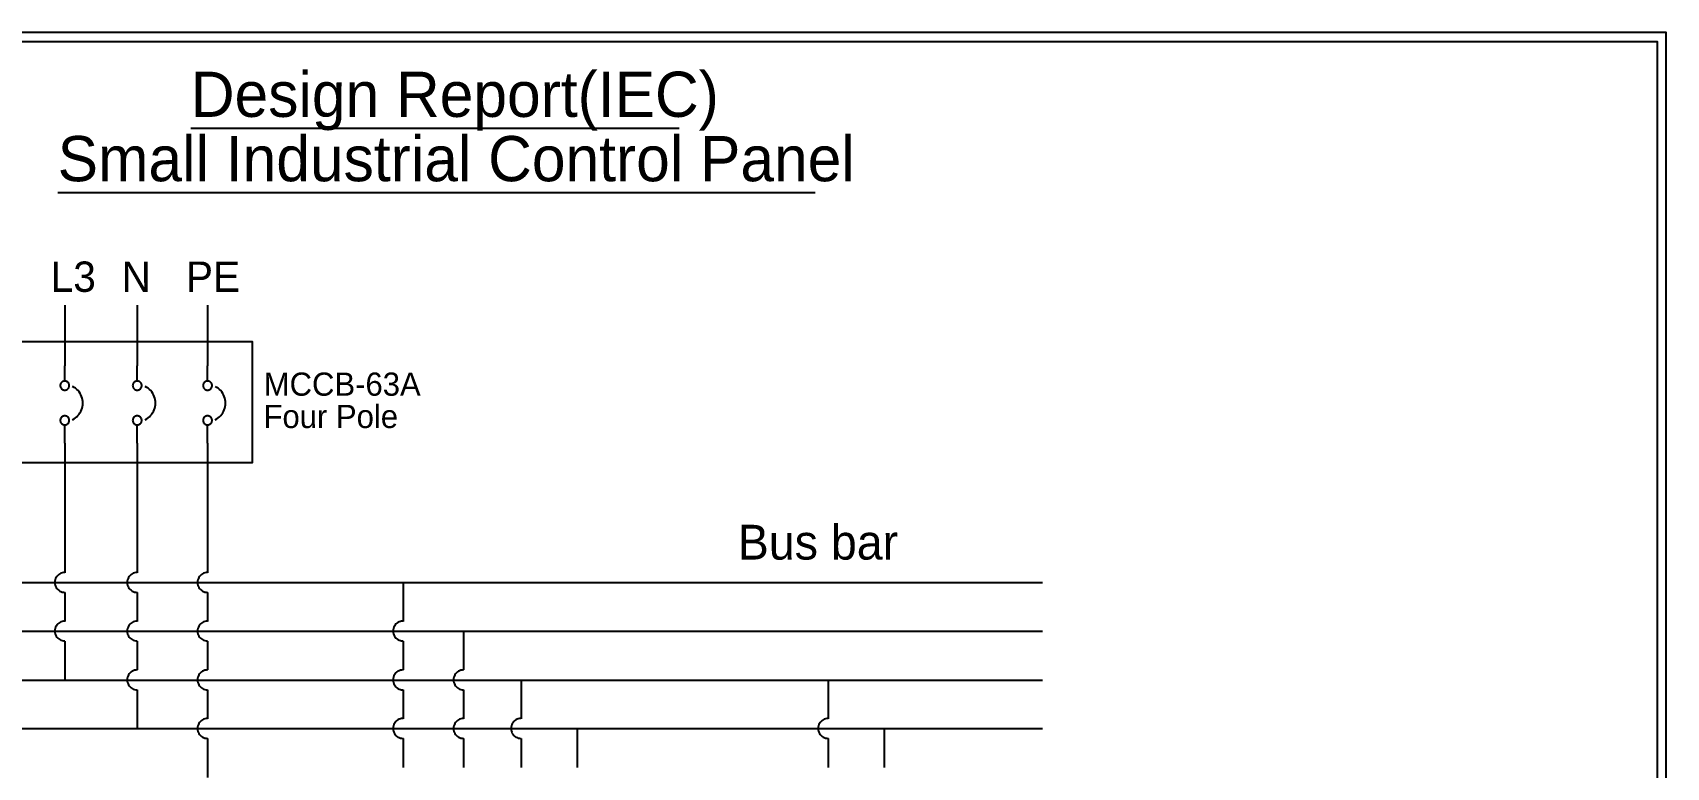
# Model space of a CAD drawing. Header units: millimetres. Extents: x 7 to 1198, y 4 to 838.
# Drawn here: x 428 to 1186, y 496 to 838 of the extents above; entities that cross this region are included whole.
import ezdxf

# ---------------------------------------------------------------- set-up
doc = ezdxf.new("R2010")
doc.units = ezdxf.units.MM
for name, color, linetype in [('Boites', 7, 'Continuous'), ('Bordure', 7, 'Continuous'), ('Disjoncteurs', 7, 'Continuous'), ('Divers', 7, 'Continuous'), ('Jeu_de_barres', 7, 'Continuous'), ('Neutre', 7, 'Continuous'), ('Phase_L1', 7, 'Continuous'), ('Phase_L2', 7, 'Continuous'), ('Phase_L3', 7, 'Continuous'), ('Tableau_principal', 7, 'Continuous'), ('Terre_PE', 7, 'Continuous'), ('Textes', 7, 'Continuous')]:
    doc.layers.add(name, color=color, linetype=linetype)

msp = doc.modelspace()

# ---------------------------------------------------------------- linework, layer by layer
at = {"layer": 'Boites', "true_color": 0x545454}
for points in [[(6.72, 837.6), (6.72, 3.84), (1185.96, 3.84), (1185.96, 837.6)], [(10.8, 833.4), (10.8, 8.04), (1181.88, 8.04), (1181.88, 833.4)]]:
    msp.add_lwpolyline(points, close=True, dxfattribs=at)
at = {"layer": 'Bordure', "true_color": 0x00ff00}
for p, q in [((509.04, 577.68), (509.04, 564.24)), ((509.04, 555), (509.04, 541.68)), ((509.04, 532.44), (509.04, 519)), ((509.04, 509.76), (509.04, 491.76))]:
    msp.add_line(p, q, dxfattribs=at)
for points in [[(508.98, 586.92), (508.35, 586.88), (507.75, 586.75), (507.18, 586.56), (506.65, 586.29), (506.16, 585.96), (505.71, 585.57), (505.32, 585.12), (504.99, 584.63), (504.72, 584.1), (504.53, 583.53), (504.4, 582.93), (504.36, 582.3)], [(504.36, 582.3), (504.4, 581.67), (504.53, 581.07), (504.72, 580.5), (504.99, 579.97), (505.32, 579.48), (505.71, 579.03), (506.16, 578.64), (506.65, 578.31), (507.18, 578.04), (507.75, 577.85), (508.35, 577.72), (508.98, 577.68)], [(508.98, 564.36), (508.35, 564.32), (507.75, 564.19), (507.18, 564), (506.65, 563.73), (506.16, 563.4), (505.71, 563.01), (505.32, 562.56), (504.99, 562.07), (504.72, 561.54), (504.53, 560.97), (504.4, 560.37), (504.36, 559.74)], [(504.36, 559.74), (504.4, 559.11), (504.53, 558.51), (504.72, 557.94), (504.99, 557.41), (505.32, 556.92), (505.71, 556.47), (506.16, 556.08), (506.65, 555.75), (507.18, 555.48), (507.75, 555.29), (508.35, 555.16), (508.98, 555.12)], [(508.98, 541.68), (508.35, 541.64), (507.75, 541.51), (507.18, 541.32), (506.65, 541.05), (506.16, 540.72), (505.71, 540.33), (505.32, 539.88), (504.99, 539.39), (504.72, 538.86), (504.53, 538.29), (504.4, 537.69), (504.36, 537.06)], [(504.36, 537.06), (504.4, 536.43), (504.53, 535.83), (504.72, 535.26), (504.99, 534.73), (505.32, 534.24), (505.71, 533.79), (506.16, 533.4), (506.65, 533.07), (507.18, 532.8), (507.75, 532.61), (508.35, 532.48), (508.98, 532.44)], [(508.98, 519.12), (508.35, 519.08), (507.75, 518.95), (507.18, 518.76), (506.65, 518.49), (506.16, 518.16), (505.71, 517.77), (505.32, 517.32), (504.99, 516.83), (504.72, 516.3), (504.53, 515.73), (504.4, 515.13), (504.36, 514.5)], [(504.36, 514.5), (504.4, 513.87), (504.53, 513.27), (504.72, 512.7), (504.99, 512.17), (505.32, 511.68), (505.71, 511.23), (506.16, 510.84), (506.65, 510.51), (507.18, 510.24), (507.75, 510.05), (508.35, 509.92), (508.98, 509.88)]]:
    msp.add_lwpolyline(points, dxfattribs=at)
at = {"layer": 'Disjoncteurs', "true_color": 0xcd6928}
for p, q in [((442.8, 675.72), (442.8, 682.92)), ((476.4, 675.72), (476.4, 682.92)), ((509.04, 675.72), (509.04, 682.92)), ((442.8, 647.04), (442.8, 655.32)), ((476.4, 647.04), (476.4, 655.32)), ((509.04, 647.04), (509.04, 655.32))]:
    msp.add_line(p, q, dxfattribs=at)
at = {"layer": 'Disjoncteurs', "true_color": 0xff3f00}
for points in [[(442.74, 675.84), (442.46, 675.82), (442.18, 675.76), (441.92, 675.67), (441.68, 675.55), (441.46, 675.4), (441.26, 675.22), (441.08, 675.02), (440.93, 674.8), (440.81, 674.56), (440.71, 674.3), (440.66, 674.02), (440.64, 673.74)], [(442.74, 675.84), (442.46, 675.82), (442.18, 675.76), (441.92, 675.67), (441.68, 675.55), (441.46, 675.4), (441.26, 675.22), (441.08, 675.02), (440.93, 674.8), (440.81, 674.56), (440.71, 674.3), (440.66, 674.02), (440.64, 673.74)], [(444.84, 673.74), (444.82, 674.02), (444.76, 674.3), (444.67, 674.56), (444.55, 674.8), (444.4, 675.02), (444.22, 675.22), (444.02, 675.4), (443.8, 675.55), (443.56, 675.67), (443.3, 675.76), (443.02, 675.82), (442.74, 675.84)], [(444.84, 673.74), (444.82, 674.02), (444.76, 674.3), (444.67, 674.56), (444.55, 674.8), (444.4, 675.02), (444.22, 675.22), (444.02, 675.4), (443.8, 675.55), (443.56, 675.67), (443.3, 675.76), (443.02, 675.82), (442.74, 675.84)], [(476.34, 675.84), (476.06, 675.82), (475.78, 675.76), (475.52, 675.67), (475.28, 675.55), (475.06, 675.4), (474.86, 675.22), (474.68, 675.02), (474.53, 674.8), (474.41, 674.56), (474.32, 674.3), (474.26, 674.02), (474.24, 673.74)], [(476.34, 675.84), (476.06, 675.82), (475.78, 675.76), (475.52, 675.67), (475.28, 675.55), (475.06, 675.4), (474.86, 675.22), (474.68, 675.02), (474.53, 674.8), (474.41, 674.56), (474.32, 674.3), (474.26, 674.02), (474.24, 673.74)], [(478.44, 673.74), (478.42, 674.02), (478.37, 674.3), (478.28, 674.56), (478.15, 674.8), (478, 675.02), (477.82, 675.22), (477.62, 675.4), (477.4, 675.55), (477.16, 675.67), (476.9, 675.76), (476.62, 675.82), (476.34, 675.84)], [(478.44, 673.74), (478.42, 674.02), (478.37, 674.3), (478.28, 674.56), (478.15, 674.8), (478, 675.02), (477.82, 675.22), (477.62, 675.4), (477.4, 675.55), (477.16, 675.67), (476.9, 675.76), (476.62, 675.82), (476.34, 675.84)], [(508.98, 675.84), (508.7, 675.82), (508.42, 675.76), (508.16, 675.67), (507.92, 675.55), (507.7, 675.4), (507.5, 675.22), (507.32, 675.02), (507.17, 674.8), (507.05, 674.56), (506.96, 674.3), (506.9, 674.02), (506.88, 673.74)], [(508.98, 675.84), (508.7, 675.82), (508.42, 675.76), (508.16, 675.67), (507.92, 675.55), (507.7, 675.4), (507.5, 675.22), (507.32, 675.02), (507.17, 674.8), (507.05, 674.56), (506.96, 674.3), (506.9, 674.02), (506.88, 673.74)], [(511.08, 673.74), (511.06, 674.02), (511.01, 674.3), (510.92, 674.56), (510.79, 674.8), (510.64, 675.02), (510.46, 675.22), (510.26, 675.4), (510.04, 675.55), (509.8, 675.67), (509.54, 675.76), (509.26, 675.82), (508.98, 675.84)], [(511.08, 673.74), (511.06, 674.02), (511.01, 674.3), (510.92, 674.56), (510.79, 674.8), (510.64, 675.02), (510.46, 675.22), (510.26, 675.4), (510.04, 675.55), (509.8, 675.67), (509.54, 675.76), (509.26, 675.82), (508.98, 675.84)], [(440.64, 673.74), (440.66, 673.46), (440.71, 673.18), (440.81, 672.92), (440.93, 672.68), (441.08, 672.46), (441.26, 672.26), (441.46, 672.08), (441.68, 671.93), (441.92, 671.81), (442.18, 671.72), (442.46, 671.66), (442.74, 671.64)], [(440.64, 673.74), (440.66, 673.46), (440.71, 673.18), (440.81, 672.92), (440.93, 672.68), (441.08, 672.46), (441.26, 672.26), (441.46, 672.08), (441.68, 671.93), (441.92, 671.81), (442.18, 671.72), (442.46, 671.66), (442.74, 671.64)], [(442.74, 671.64), (443.02, 671.66), (443.3, 671.72), (443.56, 671.81), (443.8, 671.93), (444.02, 672.08), (444.22, 672.26), (444.4, 672.46), (444.55, 672.68), (444.67, 672.92), (444.76, 673.18), (444.82, 673.46), (444.84, 673.74)], [(442.74, 671.64), (443.02, 671.66), (443.3, 671.72), (443.56, 671.81), (443.8, 671.93), (444.02, 672.08), (444.22, 672.26), (444.4, 672.46), (444.55, 672.68), (444.67, 672.92), (444.76, 673.18), (444.82, 673.46), (444.84, 673.74)], [(451.08, 665.55), (451.04, 666.36), (450.94, 667.16), (450.76, 667.93), (450.51, 668.68), (450.2, 669.4), (449.82, 670.09), (449.38, 670.74), (448.89, 671.36), (448.34, 671.92), (447.73, 672.44), (447.08, 672.9), (446.38, 673.31)], [(474.24, 673.74), (474.26, 673.46), (474.32, 673.18), (474.41, 672.92), (474.53, 672.68), (474.68, 672.46), (474.86, 672.26), (475.06, 672.08), (475.28, 671.93), (475.52, 671.81), (475.78, 671.72), (476.06, 671.66), (476.34, 671.64)], [(474.24, 673.74), (474.26, 673.46), (474.32, 673.18), (474.41, 672.92), (474.53, 672.68), (474.68, 672.46), (474.86, 672.26), (475.06, 672.08), (475.28, 671.93), (475.52, 671.81), (475.78, 671.72), (476.06, 671.66), (476.34, 671.64)], [(476.34, 671.64), (476.62, 671.66), (476.9, 671.72), (477.16, 671.81), (477.4, 671.93), (477.62, 672.08), (477.82, 672.26), (478, 672.46), (478.15, 672.68), (478.28, 672.92), (478.37, 673.18), (478.42, 673.46), (478.44, 673.74)], [(476.34, 671.64), (476.62, 671.66), (476.9, 671.72), (477.16, 671.81), (477.4, 671.93), (477.62, 672.08), (477.82, 672.26), (478, 672.46), (478.15, 672.68), (478.28, 672.92), (478.37, 673.18), (478.42, 673.46), (478.44, 673.74)], [(484.8, 665.55), (484.76, 666.36), (484.66, 667.16), (484.48, 667.93), (484.23, 668.68), (483.92, 669.4), (483.54, 670.09), (483.1, 670.74), (482.61, 671.36), (482.06, 671.92), (481.45, 672.44), (480.8, 672.9), (480.1, 673.31)], [(506.88, 673.74), (506.9, 673.46), (506.96, 673.18), (507.05, 672.92), (507.17, 672.68), (507.32, 672.46), (507.5, 672.26), (507.7, 672.08), (507.92, 671.93), (508.16, 671.81), (508.42, 671.72), (508.7, 671.66), (508.98, 671.64)], [(506.88, 673.74), (506.9, 673.46), (506.96, 673.18), (507.05, 672.92), (507.17, 672.68), (507.32, 672.46), (507.5, 672.26), (507.7, 672.08), (507.92, 671.93), (508.16, 671.81), (508.42, 671.72), (508.7, 671.66), (508.98, 671.64)], [(508.98, 671.64), (509.26, 671.66), (509.54, 671.72), (509.8, 671.81), (510.04, 671.93), (510.26, 672.08), (510.46, 672.26), (510.64, 672.46), (510.79, 672.68), (510.92, 672.92), (511.01, 673.18), (511.06, 673.46), (511.08, 673.74)], [(508.98, 671.64), (509.26, 671.66), (509.54, 671.72), (509.8, 671.81), (510.04, 671.93), (510.26, 672.08), (510.46, 672.26), (510.64, 672.46), (510.79, 672.68), (510.92, 672.92), (511.01, 673.18), (511.06, 673.46), (511.08, 673.74)], [(517.32, 665.55), (517.28, 666.36), (517.18, 667.16), (517, 667.93), (516.75, 668.68), (516.44, 669.4), (516.06, 670.09), (515.62, 670.74), (515.13, 671.36), (514.58, 671.92), (513.97, 672.44), (513.32, 672.9), (512.62, 673.31)], [(442.74, 659.64), (442.46, 659.62), (442.18, 659.56), (441.92, 659.47), (441.68, 659.35), (441.46, 659.2), (441.26, 659.02), (441.08, 658.82), (440.93, 658.6), (440.81, 658.36), (440.71, 658.1), (440.66, 657.82), (440.64, 657.54)], [(444.84, 657.54), (444.82, 657.82), (444.76, 658.1), (444.67, 658.36), (444.55, 658.6), (444.4, 658.82), (444.22, 659.02), (444.02, 659.2), (443.8, 659.35), (443.56, 659.47), (443.3, 659.56), (443.02, 659.62), (442.74, 659.64)], [(446.33, 657.83), (447.03, 658.23), (447.69, 658.69), (448.3, 659.2), (448.85, 659.76), (449.35, 660.37), (449.79, 661.02), (450.17, 661.71), (450.49, 662.43), (450.74, 663.18), (450.93, 663.95), (451.04, 664.74), (451.08, 665.55)], [(476.34, 659.64), (476.06, 659.62), (475.78, 659.56), (475.52, 659.47), (475.28, 659.35), (475.06, 659.2), (474.86, 659.02), (474.68, 658.82), (474.53, 658.6), (474.41, 658.36), (474.32, 658.1), (474.26, 657.82), (474.24, 657.54)], [(478.44, 657.54), (478.42, 657.82), (478.37, 658.1), (478.28, 658.36), (478.15, 658.6), (478, 658.82), (477.82, 659.02), (477.62, 659.2), (477.4, 659.35), (477.16, 659.47), (476.9, 659.56), (476.62, 659.62), (476.34, 659.64)], [(480.05, 657.83), (480.75, 658.23), (481.41, 658.69), (482.02, 659.2), (482.57, 659.76), (483.07, 660.37), (483.51, 661.02), (483.89, 661.71), (484.21, 662.43), (484.46, 663.18), (484.65, 663.95), (484.76, 664.74), (484.8, 665.55)], [(508.98, 659.64), (508.7, 659.62), (508.42, 659.56), (508.16, 659.47), (507.92, 659.35), (507.7, 659.2), (507.5, 659.02), (507.32, 658.82), (507.17, 658.6), (507.05, 658.36), (506.96, 658.1), (506.9, 657.82), (506.88, 657.54)], [(511.08, 657.54), (511.06, 657.82), (511.01, 658.1), (510.92, 658.36), (510.79, 658.6), (510.64, 658.82), (510.46, 659.02), (510.26, 659.2), (510.04, 659.35), (509.8, 659.47), (509.54, 659.56), (509.26, 659.62), (508.98, 659.64)], [(512.57, 657.83), (513.27, 658.23), (513.93, 658.69), (514.54, 659.2), (515.09, 659.76), (515.59, 660.37), (516.03, 661.02), (516.41, 661.71), (516.73, 662.43), (516.98, 663.18), (517.17, 663.95), (517.28, 664.74), (517.32, 665.55)], [(440.64, 657.54), (440.66, 657.26), (440.71, 656.98), (440.81, 656.72), (440.93, 656.48), (441.08, 656.26), (441.26, 656.06), (441.46, 655.88), (441.68, 655.73), (441.92, 655.61), (442.18, 655.52), (442.46, 655.46), (442.74, 655.44)], [(442.74, 655.44), (443.02, 655.46), (443.3, 655.52), (443.56, 655.61), (443.8, 655.73), (444.02, 655.88), (444.22, 656.06), (444.4, 656.26), (444.55, 656.48), (444.67, 656.72), (444.76, 656.98), (444.82, 657.26), (444.84, 657.54)], [(474.24, 657.54), (474.26, 657.26), (474.32, 656.98), (474.41, 656.72), (474.53, 656.48), (474.68, 656.26), (474.86, 656.06), (475.06, 655.88), (475.28, 655.73), (475.52, 655.61), (475.78, 655.52), (476.06, 655.46), (476.34, 655.44)], [(476.34, 655.44), (476.62, 655.46), (476.9, 655.52), (477.16, 655.61), (477.4, 655.73), (477.62, 655.88), (477.82, 656.06), (478, 656.26), (478.15, 656.48), (478.28, 656.72), (478.37, 656.98), (478.42, 657.26), (478.44, 657.54)], [(506.88, 657.54), (506.9, 657.26), (506.96, 656.98), (507.05, 656.72), (507.17, 656.48), (507.32, 656.26), (507.5, 656.06), (507.7, 655.88), (507.92, 655.73), (508.16, 655.61), (508.42, 655.52), (508.7, 655.46), (508.98, 655.44)], [(508.98, 655.44), (509.26, 655.46), (509.54, 655.52), (509.8, 655.61), (510.04, 655.73), (510.26, 655.88), (510.46, 656.06), (510.64, 656.26), (510.79, 656.48), (510.92, 656.72), (511.01, 656.98), (511.06, 657.26), (511.08, 657.54)]]:
    msp.add_lwpolyline(points, dxfattribs=at)
at = {"layer": 'Divers', "true_color": 0x000000}
msp.add_line((439.44, 763.44), (790.92, 763.44), dxfattribs=at)
at = {"layer": 'Jeu_de_barres', "true_color": 0x950000}
msp.add_line((112.44, 582.24), (896.4, 582.24), dxfattribs=at)
at = {"layer": 'Jeu_de_barres', "true_color": 0x000000}
msp.add_line((112.44, 559.68), (896.4, 559.68), dxfattribs=at)
at = {"layer": 'Jeu_de_barres', "true_color": 0x636466}
msp.add_line((112.44, 537), (896.4, 537), dxfattribs=at)
at = {"layer": 'Jeu_de_barres', "true_color": 0x0000ff}
msp.add_line((112.44, 514.44), (896.4, 514.44), dxfattribs=at)
at = {"layer": 'Neutre', "true_color": 0x0000ff}
for p, q in [((476.4, 711), (476.4, 682.92)), ((476.4, 647.04), (476.4, 618.84)), ((476.4, 618.84), (476.4, 586.8)), ((476.4, 577.68), (476.4, 564.24)), ((476.4, 555), (476.4, 541.68)), ((476.4, 532.44), (476.4, 514.44)), ((680.52, 514.44), (680.52, 496.44)), ((822.96, 514.44), (822.96, 496.44))]:
    msp.add_line(p, q, dxfattribs=at)
for points in [[(476.34, 586.92), (475.71, 586.88), (475.11, 586.75), (474.54, 586.56), (474.01, 586.29), (473.52, 585.96), (473.07, 585.57), (472.68, 585.12), (472.35, 584.63), (472.08, 584.1), (471.89, 583.53), (471.76, 582.93), (471.72, 582.3)], [(471.72, 582.3), (471.76, 581.67), (471.89, 581.07), (472.08, 580.5), (472.35, 579.97), (472.68, 579.48), (473.07, 579.03), (473.52, 578.64), (474.01, 578.31), (474.54, 578.04), (475.11, 577.85), (475.71, 577.72), (476.34, 577.68)], [(476.34, 564.36), (475.71, 564.32), (475.11, 564.19), (474.54, 564), (474.01, 563.73), (473.52, 563.4), (473.07, 563.01), (472.68, 562.56), (472.35, 562.07), (472.08, 561.54), (471.89, 560.97), (471.76, 560.37), (471.72, 559.74)], [(471.72, 559.74), (471.76, 559.11), (471.89, 558.51), (472.08, 557.94), (472.35, 557.41), (472.68, 556.92), (473.07, 556.47), (473.52, 556.08), (474.01, 555.75), (474.54, 555.48), (475.11, 555.29), (475.71, 555.16), (476.34, 555.12)], [(476.34, 541.68), (475.71, 541.64), (475.11, 541.51), (474.54, 541.32), (474.01, 541.05), (473.52, 540.72), (473.07, 540.33), (472.68, 539.88), (472.35, 539.39), (472.08, 538.86), (471.89, 538.29), (471.76, 537.69), (471.72, 537.06)], [(471.72, 537.06), (471.76, 536.43), (471.89, 535.83), (472.08, 535.26), (472.35, 534.73), (472.68, 534.24), (473.07, 533.79), (473.52, 533.4), (474.01, 533.07), (474.54, 532.8), (475.11, 532.61), (475.71, 532.48), (476.34, 532.44)]]:
    msp.add_lwpolyline(points, dxfattribs=at)
at = {"layer": 'Phase_L1', "true_color": 0xb80000}
for p, q in [((599.76, 582.24), (599.76, 564.24)), ((599.76, 555), (599.76, 541.68)), ((599.76, 532.44), (599.76, 519)), ((599.76, 509.76), (599.76, 496.44))]:
    msp.add_line(p, q, dxfattribs=at)
for points in [[(599.7, 564.36), (599.07, 564.32), (598.47, 564.19), (597.9, 564), (597.37, 563.73), (596.88, 563.4), (596.43, 563.01), (596.04, 562.56), (595.71, 562.07), (595.44, 561.54), (595.25, 560.97), (595.12, 560.37), (595.08, 559.74)], [(595.08, 559.74), (595.12, 559.11), (595.25, 558.51), (595.44, 557.94), (595.71, 557.41), (596.04, 556.92), (596.43, 556.47), (596.88, 556.08), (597.37, 555.75), (597.9, 555.48), (598.47, 555.29), (599.07, 555.16), (599.7, 555.12)], [(599.7, 541.68), (599.07, 541.64), (598.47, 541.51), (597.9, 541.32), (597.37, 541.05), (596.88, 540.72), (596.43, 540.33), (596.04, 539.88), (595.71, 539.39), (595.44, 538.86), (595.25, 538.29), (595.12, 537.69), (595.08, 537.06)], [(595.08, 537.06), (595.12, 536.43), (595.25, 535.83), (595.44, 535.26), (595.71, 534.73), (596.04, 534.24), (596.43, 533.79), (596.88, 533.4), (597.37, 533.07), (597.9, 532.8), (598.47, 532.61), (599.07, 532.48), (599.7, 532.44)], [(599.7, 519.12), (599.07, 519.08), (598.47, 518.95), (597.9, 518.76), (597.37, 518.49), (596.88, 518.16), (596.43, 517.77), (596.04, 517.32), (595.71, 516.83), (595.44, 516.3), (595.25, 515.73), (595.12, 515.13), (595.08, 514.5)], [(595.08, 514.5), (595.12, 513.87), (595.25, 513.27), (595.44, 512.7), (595.71, 512.17), (596.04, 511.68), (596.43, 511.23), (596.88, 510.84), (597.37, 510.51), (597.9, 510.24), (598.47, 510.05), (599.07, 509.92), (599.7, 509.88)]]:
    msp.add_lwpolyline(points, dxfattribs=at)
at = {"layer": 'Phase_L2', "true_color": 0x545454}
for p, q in [((627.84, 559.68), (627.84, 541.68)), ((627.84, 532.44), (627.84, 519)), ((627.84, 509.76), (627.84, 496.44))]:
    msp.add_line(p, q, dxfattribs=at)
for points in [[(627.78, 541.68), (627.15, 541.64), (626.55, 541.51), (625.98, 541.32), (625.45, 541.05), (624.96, 540.72), (624.51, 540.33), (624.12, 539.88), (623.79, 539.39), (623.52, 538.86), (623.33, 538.29), (623.2, 537.69), (623.16, 537.06)], [(623.16, 537.06), (623.2, 536.43), (623.33, 535.83), (623.52, 535.26), (623.79, 534.73), (624.12, 534.24), (624.51, 533.79), (624.96, 533.4), (625.45, 533.07), (625.98, 532.8), (626.55, 532.61), (627.15, 532.48), (627.78, 532.44)], [(627.78, 519.12), (627.15, 519.08), (626.55, 518.95), (625.98, 518.76), (625.45, 518.49), (624.96, 518.16), (624.51, 517.77), (624.12, 517.32), (623.79, 516.83), (623.52, 516.3), (623.33, 515.73), (623.2, 515.13), (623.16, 514.5)], [(623.16, 514.5), (623.2, 513.87), (623.33, 513.27), (623.52, 512.7), (623.79, 512.17), (624.12, 511.68), (624.51, 511.23), (624.96, 510.84), (625.45, 510.51), (625.98, 510.24), (626.55, 510.05), (627.15, 509.92), (627.78, 509.88)]]:
    msp.add_lwpolyline(points, dxfattribs=at)
at = {"layer": 'Phase_L3', "true_color": 0x636466}
for p, q in [((442.8, 711), (442.8, 682.92)), ((442.8, 647.04), (442.8, 618.84)), ((442.8, 618.84), (442.8, 586.8)), ((442.8, 577.68), (442.8, 564.24)), ((442.8, 555), (442.8, 537)), ((654.48, 537), (654.48, 519)), ((797.04, 537), (797.04, 519)), ((654.48, 509.76), (654.48, 496.44)), ((797.04, 509.76), (797.04, 496.44))]:
    msp.add_line(p, q, dxfattribs=at)
for points in [[(442.74, 586.92), (442.11, 586.88), (441.51, 586.75), (440.94, 586.56), (440.41, 586.29), (439.92, 585.96), (439.47, 585.57), (439.08, 585.12), (438.75, 584.63), (438.48, 584.1), (438.29, 583.53), (438.16, 582.93), (438.12, 582.3)], [(438.12, 582.3), (438.16, 581.67), (438.29, 581.07), (438.48, 580.5), (438.75, 579.97), (439.08, 579.48), (439.47, 579.03), (439.92, 578.64), (440.41, 578.31), (440.94, 578.04), (441.51, 577.85), (442.11, 577.72), (442.74, 577.68)], [(442.74, 564.36), (442.11, 564.32), (441.51, 564.19), (440.94, 564), (440.41, 563.73), (439.92, 563.4), (439.47, 563.01), (439.08, 562.56), (438.75, 562.07), (438.48, 561.54), (438.29, 560.97), (438.16, 560.37), (438.12, 559.74)], [(438.12, 559.74), (438.16, 559.11), (438.29, 558.51), (438.48, 557.94), (438.75, 557.41), (439.08, 556.92), (439.47, 556.47), (439.92, 556.08), (440.41, 555.75), (440.94, 555.48), (441.51, 555.29), (442.11, 555.16), (442.74, 555.12)], [(654.42, 519.12), (653.79, 519.08), (653.19, 518.95), (652.62, 518.76), (652.09, 518.49), (651.6, 518.16), (651.15, 517.77), (650.76, 517.32), (650.43, 516.83), (650.16, 516.3), (649.97, 515.73), (649.84, 515.13), (649.8, 514.5)], [(796.98, 519.12), (796.35, 519.08), (795.75, 518.95), (795.18, 518.76), (794.65, 518.49), (794.16, 518.16), (793.71, 517.77), (793.32, 517.32), (792.99, 516.83), (792.72, 516.3), (792.53, 515.73), (792.4, 515.13), (792.36, 514.5)], [(649.8, 514.5), (649.84, 513.87), (649.97, 513.27), (650.16, 512.7), (650.43, 512.17), (650.76, 511.68), (651.15, 511.23), (651.6, 510.84), (652.09, 510.51), (652.62, 510.24), (653.19, 510.05), (653.79, 509.92), (654.42, 509.88)], [(792.36, 514.5), (792.4, 513.87), (792.53, 513.27), (792.72, 512.7), (792.99, 512.17), (793.32, 511.68), (793.71, 511.23), (794.16, 510.84), (794.65, 510.51), (795.18, 510.24), (795.75, 510.05), (796.35, 509.92), (796.98, 509.88)]]:
    msp.add_lwpolyline(points, dxfattribs=at)
at = {"layer": 'Tableau_principal', "true_color": 0xdd0000}
msp.add_lwpolyline([(351.84, 637.8), (351.84, 694.2), (529.68, 694.2), (529.68, 637.8)], close=True, dxfattribs=at)
at = {"layer": 'Terre_PE', "true_color": 0x00ff00}
for p, q in [((509.04, 711), (509.04, 682.92)), ((509.04, 647.04), (509.04, 618.84)), ((509.04, 618.84), (509.04, 586.8))]:
    msp.add_line(p, q, dxfattribs=at)
at = {"layer": 'Textes', "true_color": 0x000000}
msp.add_line((501.24, 793.2), (727.8, 793.2), dxfattribs=at)

# ---------------------------------------------------------------- texts
for s, height, p in [('Design Report(IEC)', 21.0007, (501.24, 798.48)), ('Small Industrial Control Panel', 21.0007, (439.44, 768.6)), ('Bus bar', 16.154, (755.04, 592.92))]:
    msp.add_text(s, height=height, dxfattribs=at).set_placement(p)
at = {"layer": 'Textes', "true_color": 0x636466}
msp.add_text('L3', height=14.09, dxfattribs=at).set_placement((436.2, 717.24))
at = {"layer": 'Textes', "true_color": 0x0000ff}
msp.add_text('N', height=14.09, dxfattribs=at).set_placement((469.08, 717.24))
at = {"layer": 'Textes', "true_color": 0x00ff00}
msp.add_text('PE', height=14.09, dxfattribs=at).set_placement((498.96, 717.24))
at = {"layer": 'Textes', "true_color": 0x991b1e}
for s, p in [('MCCB-63A', (535.08, 669)), ('Four Pole', (534.96, 654))]:
    msp.add_text(s, height=10.77, dxfattribs=at).set_placement(p)

doc.saveas('drawing.dxf')
